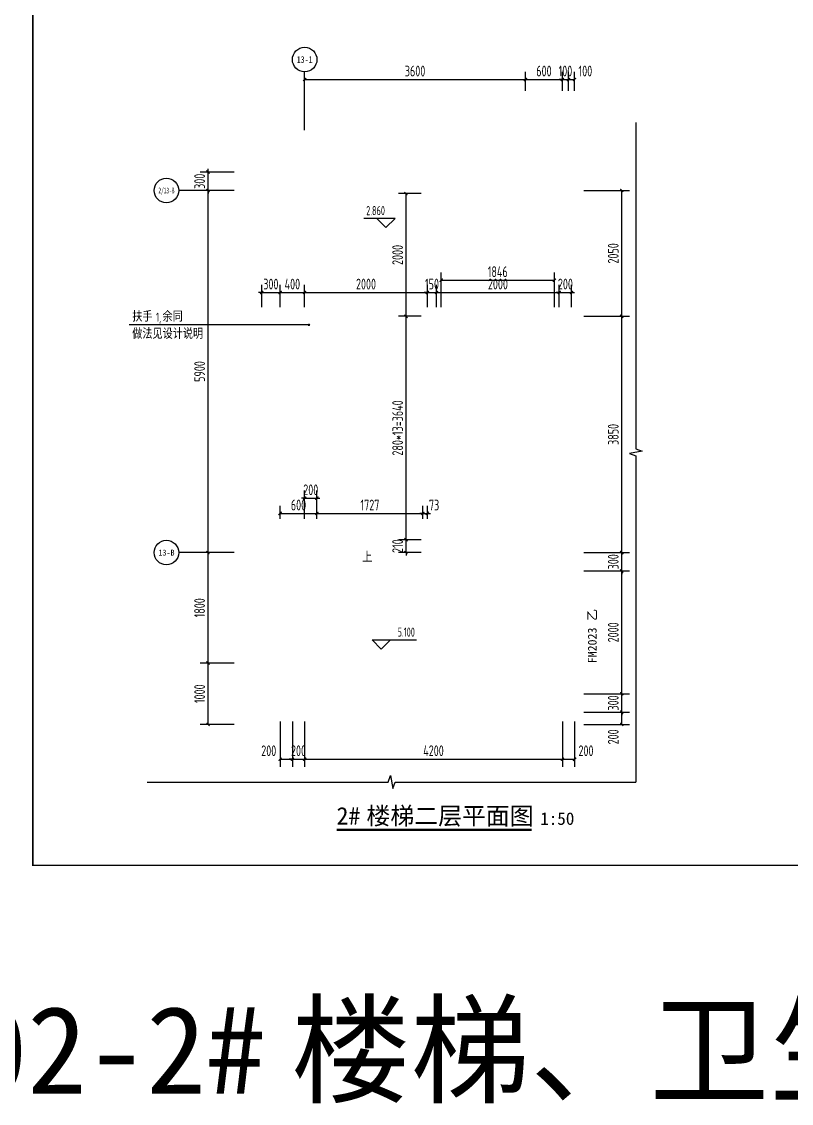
# Model space of a CAD drawing. Extents: x 116425 to 211028, y 11881 to 56060.
# Drawn here: x 170043 to 182588, y 11881 to 29506 of the extents above; entities that cross this region are included whole.
import ezdxf
from ezdxf.enums import TextEntityAlignment as Align
from ezdxf.xclip import XClip

# ---------------------------------------------------------------- set-up
doc = ezdxf.new("R2010")
doc.units = 0
doc.header["$LTSCALE"] = 1000
doc.header["$MEASUREMENT"] = 0
doc.header["$XCLIPFRAME"] = 0
for name, color, linetype in [('01-标注_尺寸', 124, 'Continuous'), ('01-标注_标高', 200, 'Continuous'), ('01-标注_符号', 200, 'Continuous'), ('01-标注_轴线坐标', 132, 'Continuous'), ('02-TEXT_标注', 130, 'Continuous'), ('02-TEXT_轴号', 7, 'Continuous'), ('13#楼幕墙$0$A-C_玻璃幕墙', 140, 'Continuous'), ('13#楼幕墙$0$A-TECH_结构', 21, 'Continuous'), ('DIM_SYMB', 3, 'Continuous'), ('DOOR_FIRE_TEXT', 7, 'Continuous'), ('X-104 13#平面$0$A-TECH_结构', 21, 'Continuous'), ('建-标注-文本', 254, 'Continuous')]:
    doc.layers.add(name, color=color, linetype=linetype)
doc.layers.add('104-13 B0核心筒$0$04-不打印_辅助线', color=165, linetype='Continuous', plot=False)
doc.layers.add('X-104 13#平面$0$000套内', color=226, linetype='Continuous', lineweight=30, plot=False)
doc.styles.add('_TCH_AXIS', font='STXIHEI_0.TTF', dxfattribs={"width": 0.75})
doc.styles.add('_TCH_DIM', font='ros1.shx', dxfattribs={"bigfont": 'jd.shx'})
doc.styles.add('_TCH_DIM_T3', font='ROS1', dxfattribs={"width": 0.8, "bigfont": 'JD'})
doc.styles.add('_TCH_WINDOW', font='STXIHEI_0.TTF')
doc.styles.get("Standard").update_dxf_attribs({"font": 'STXIHEI_0.TTF'})
doc.dimstyles.new('_TCH_ARCH&&50', dxfattribs={"dimtxt": 175, "dimasz": 50, "dimexe": 125, "dimexo": 150, "dimgap": 50, "dimtad": 1, "dimdec": 0, "dimzin": 0, "dimdsep": 46, "dimtxsty": '_TCH_DIM_T3', "dimblk": 'ARCHTICK', "dimcen": 0.09, "dimclrt": 7, "dimazin": 2, "dimtfac": 1, "dimtdec": 0, "dimtix": 1, "dimtmove": 2, "dimatfit": 3, "dimfxl": 0, "dimtolj": 1, "dimtzin": 0, "dimarcsym": 0})

# ---------------------------------------------------------------- blocks, each defined once
blk = doc.blocks.new('104 轴线')
at = {"layer": 'Defpoints'}
blk.add_lwpolyline([(13135, -2670), (19996, 9914), (18926, 200140), (-165691, 199501, 0.064843), (-234306, 190322, 0.064894), (-298282, 163874), (-300993, 152958), (-177498, -41043), (-162540, -55229), (-143745, -84755), (-123037, -89354), (13135, -2670)], format="xyb", close=True, dxfattribs=at)
blk = doc.blocks.new('104-13 B0核心筒')
at = {"layer": '104-13 B0核心筒$0$04-不打印_辅助线'}
ref = blk.add_blockref('104 轴线', (287656, 163437), dxfattribs=dict(at, rotation=57.54087654753761))
XClip(ref).set_block_clipping_path([(-308258.2439484803, 159880.9876684749), (-256882.7738956955, 79110.5487782021), (-223300.1845035219, 100471.3503204154), (-274675.6545563068, 181241.7892106881)])
blk = doc.blocks.new('13#楼幕墙')
at = {"layer": '13#楼幕墙$0$A-C_玻璃幕墙'}
blk.add_lwpolyline([(4493, 15500), (-900, 15500), (-900, -1700), (22100, -1700), (22100, -1100), (58400, -1100), (58400, 18960), (53293, 23245), (37800, 14300), (37800, 10200), (12500, 10200), (4493, 15500)], dxfattribs=at)
at = {"layer": '13#楼幕墙$0$A-TECH_结构'}
blk.add_lwpolyline([(4402, 77600), (-600, 77600), (-600, 60000), (21800, 60000), (21800, 61600), (58100, 61600), (58100, 81220), (53261, 85280), (38100, 76527), (38100, 72300), (12410, 72300), (4402, 77600)], dxfattribs=at)
blk = doc.blocks.new('X-104 13#平面$0$A$C0BB3323F')
at = {"layer": 'Defpoints'}
blk.add_lwpolyline([(59300, 600), (59300, 20660), (54205, 24935), (38700, 16000), (38700, 11900), (13400, 11900), (5393, 17200), (0, 17200), (0, 0), (23000, 0), (23000, 600)], close=True, dxfattribs=at)
blk = doc.blocks.new('X-104 13#平面')
at = {"layer": 'X-104 13#平面$0$000套内'}
blk.add_lwpolyline([(4100, 77750), (4100, 68700), (-750, 68700), (-750, 59850), (21950, 59850), (21950, 61450), (58250, 61450), (58250, 71300), (48400, 71300), (48400, 73450), (53400, 73450), (53400, 80500), (58250, 80500), (58250, 81290.1), (53289, 85452.6), (37950, 76613.3), (37950, 72450), (12454.9, 72450), (4447.4, 77750)], close=True, dxfattribs=at)
blk.add_lwpolyline([(7100, -1550), (21950, -1550), (21950, -950), (48400, -950), (48400, 11050), (53400, 11050), (53400, 18100), (58250, 18100), (58250, 18890), (53289.1, 23052.7), (37950, 14213.3), (37950, 10050), (12454.9, 10050), (4447.4, 15350), (4100, 15350), (4100, 6300), (7100, 6300), (7100, -1550)], dxfattribs=at)
blk.add_blockref('X-104 13#平面$0$A$C0BB3323F', (-900, -1700))
at = {"layer": 'X-104 13#平面$0$A-TECH_结构'}
blk.add_blockref('13#楼幕墙', (0, 0), dxfattribs=at)
blk = doc.blocks.new('图框-A1')
for points, const_width in [([(0, 0), (841, 0), (841, 594), (0, 594)], 0.05), ([(766, 584), (25, 584), (25, 10), (766, 10)], 0.5)]:
    blk.add_lwpolyline(points, close=True, dxfattribs=dict(const_width=const_width))
blk = doc.blocks.new('_ArchTick')
at = {"color": 0, "linetype": 'ByBlock', "const_width": 0.4}
blk.add_lwpolyline([(-0.5, -0.5), (0.5, 0.5)], dxfattribs=at)
blk = doc.blocks.new('*D637')
at = {"layer": '01-标注_尺寸', "color": 0, "lineweight": -2, "transparency": 16777216}
for p, q in [((179205, 18255), (179948, 18255)), ((179823, 18055), (179823, 18255)), ((179205, 18055), (179948, 18055))]:
    blk.add_line(p, q, dxfattribs=at)
at = {"layer": 'Defpoints', "color": 0, "transparency": 16777216}
for p in [(179055, 18255), (179823, 18255), (179055, 18055)]:
    blk.add_point(p, dxfattribs=at)
at = {"layer": '01-标注_尺寸', "color": 0, "lineweight": -2, "transparency": 16777216, "xscale": 50, "yscale": 50, "zscale": 50}
for p, rotation in [((179823, 18255), 90), ((179823, 18055), 270)]:
    blk.add_blockref('_ArchTick', p, dxfattribs=dict(at, rotation=rotation))
at = {"layer": '01-标注_尺寸', "color": 7, "transparency": 16777216, "insert": (179685, 17852), "char_height": 175, "attachment_point": 5, "rotation": 90, "style": '_TCH_DIM_T3'}
blk.add_mtext('\\A1;200', dxfattribs=at)
blk = doc.blocks.new('*D638')
at = {"layer": '01-标注_尺寸', "color": 0, "lineweight": -2, "transparency": 16777216}
for p, q in [((179205, 18555), (179948, 18555)), ((179823, 18555), (179823, 18605)), ((179823, 18255), (179823, 18555)), ((179205, 18255), (179948, 18255)), ((179823, 18255), (179823, 18205))]:
    blk.add_line(p, q, dxfattribs=at)
at = {"layer": 'Defpoints', "color": 0, "transparency": 16777216}
for p in [(179055, 18555), (179823, 18555), (179055, 18255)]:
    blk.add_point(p, dxfattribs=at)
at = {"layer": '01-标注_尺寸', "color": 0, "lineweight": -2, "transparency": 16777216, "xscale": 50, "yscale": 50, "zscale": 50}
for p, rotation in [((179823, 18555), 270), ((179823, 18255), 90)]:
    blk.add_blockref('_ArchTick', p, dxfattribs=dict(at, rotation=rotation))
at = {"layer": '01-标注_尺寸', "color": 7, "transparency": 16777216, "insert": (179685, 18405), "char_height": 175, "attachment_point": 5, "rotation": 90, "style": '_TCH_DIM_T3'}
blk.add_mtext('\\A1;300', dxfattribs=at)
blk = doc.blocks.new('*D639')
at = {"layer": '01-标注_尺寸', "color": 0, "lineweight": -2, "transparency": 16777216}
for p, q in [((179205, 20555), (179948, 20555)), ((179823, 18555), (179823, 20555)), ((179205, 18555), (179948, 18555))]:
    blk.add_line(p, q, dxfattribs=at)
at = {"layer": 'Defpoints', "color": 0, "transparency": 16777216}
for p in [(179055, 20555), (179823, 20555), (179055, 18555)]:
    blk.add_point(p, dxfattribs=at)
at = {"layer": '01-标注_尺寸', "color": 0, "lineweight": -2, "transparency": 16777216, "xscale": 50, "yscale": 50, "zscale": 50}
for p, rotation in [((179823, 20555), 90), ((179823, 18555), 270)]:
    blk.add_blockref('_ArchTick', p, dxfattribs=dict(at, rotation=rotation))
at = {"layer": '01-标注_尺寸', "color": 7, "transparency": 16777216, "insert": (179685, 19555), "char_height": 175, "attachment_point": 5, "rotation": 90, "style": '_TCH_DIM_T3'}
blk.add_mtext('\\A1;2000', dxfattribs=at)
blk = doc.blocks.new('*D640')
at = {"layer": '01-标注_尺寸', "color": 0, "lineweight": -2, "transparency": 16777216}
for p, q in [((179205, 20855), (179948, 20855)), ((179823, 20855), (179823, 20905)), ((179823, 20555), (179823, 20855)), ((179205, 20555), (179948, 20555)), ((179823, 20555), (179823, 20505))]:
    blk.add_line(p, q, dxfattribs=at)
at = {"layer": 'Defpoints', "color": 0, "transparency": 16777216}
for p in [(179055, 20855), (179823, 20855), (179055, 20555)]:
    blk.add_point(p, dxfattribs=at)
at = {"layer": '01-标注_尺寸', "color": 0, "lineweight": -2, "transparency": 16777216, "xscale": 50, "yscale": 50, "zscale": 50}
for p, rotation in [((179823, 20855), 270), ((179823, 20555), 90)]:
    blk.add_blockref('_ArchTick', p, dxfattribs=dict(at, rotation=rotation))
at = {"layer": '01-标注_尺寸', "color": 7, "transparency": 16777216, "insert": (179685, 20705), "char_height": 175, "attachment_point": 5, "rotation": 90, "style": '_TCH_DIM_T3'}
blk.add_mtext('\\A1;300', dxfattribs=at)
blk = doc.blocks.new('*D641')
at = {"layer": '01-标注_尺寸', "color": 0, "lineweight": -2, "transparency": 16777216}
for p, q in [((179205, 24705), (179948, 24705)), ((179823, 20855), (179823, 24705)), ((179205, 20855), (179948, 20855))]:
    blk.add_line(p, q, dxfattribs=at)
at = {"layer": 'Defpoints', "color": 0, "transparency": 16777216}
for p in [(179055, 24705), (179823, 24705), (179055, 20855)]:
    blk.add_point(p, dxfattribs=at)
at = {"layer": '01-标注_尺寸', "color": 0, "lineweight": -2, "transparency": 16777216, "xscale": 50, "yscale": 50, "zscale": 50}
for p, rotation in [((179823, 24705), 90), ((179823, 20855), 270)]:
    blk.add_blockref('_ArchTick', p, dxfattribs=dict(at, rotation=rotation))
at = {"layer": '01-标注_尺寸', "color": 7, "transparency": 16777216, "insert": (179685, 22780), "char_height": 175, "attachment_point": 5, "rotation": 90, "style": '_TCH_DIM_T3'}
blk.add_mtext('\\A1;3850', dxfattribs=at)
blk = doc.blocks.new('*D642')
at = {"layer": '01-标注_尺寸', "color": 0, "lineweight": -2, "transparency": 16777216}
for p, q in [((179205, 26755), (179948, 26755)), ((179823, 24705), (179823, 26755)), ((179205, 24705), (179948, 24705))]:
    blk.add_line(p, q, dxfattribs=at)
at = {"layer": 'Defpoints', "color": 0, "transparency": 16777216}
for p in [(179055, 26755), (179823, 26755), (179055, 24705)]:
    blk.add_point(p, dxfattribs=at)
at = {"layer": '01-标注_尺寸', "color": 0, "lineweight": -2, "transparency": 16777216, "xscale": 50, "yscale": 50, "zscale": 50}
for p, rotation in [((179823, 26755), 90), ((179823, 24705), 270)]:
    blk.add_blockref('_ArchTick', p, dxfattribs=dict(at, rotation=rotation))
at = {"layer": '01-标注_尺寸', "color": 7, "transparency": 16777216, "insert": (179685, 25730), "char_height": 175, "attachment_point": 5, "rotation": 90, "style": '_TCH_DIM_T3'}
blk.add_mtext('\\A1;2050', dxfattribs=at)
blk = doc.blocks.new('*D643')
at = {"layer": '01-标注_尺寸', "color": 0, "lineweight": -2, "transparency": 16777216}
for p, q in [((174255, 18105), (174255, 17363)), ((174455, 18105), (174455, 17363)), ((174255, 17488), (174455, 17488))]:
    blk.add_line(p, q, dxfattribs=at)
at = {"layer": 'Defpoints', "color": 0, "transparency": 16777216}
for p in [(174255, 18255), (174455, 18255), (174455, 17488)]:
    blk.add_point(p, dxfattribs=at)
at = {"layer": '01-标注_尺寸', "color": 0, "lineweight": -2, "transparency": 16777216, "xscale": 50, "yscale": 50, "zscale": 50, "rotation": 180}
blk.add_blockref('_ArchTick', (174255, 17488), dxfattribs=at)
at = {"layer": '01-标注_尺寸', "color": 0, "lineweight": -2, "transparency": 16777216, "xscale": 50, "yscale": 50, "zscale": 50}
blk.add_blockref('_ArchTick', (174455, 17488), dxfattribs=at)
at = {"layer": '01-标注_尺寸', "color": 7, "transparency": 16777216, "insert": (174070, 17626), "char_height": 175, "attachment_point": 5, "style": '_TCH_DIM_T3'}
blk.add_mtext('\\A1;200', dxfattribs=at)
blk = doc.blocks.new('*D644')
at = {"layer": '01-标注_尺寸', "color": 0, "lineweight": -2, "transparency": 16777216}
for p, q in [((174455, 18105), (174455, 17363)), ((174655, 18105), (174655, 17363)), ((174455, 17488), (174405, 17488)), ((174455, 17488), (174655, 17488)), ((174655, 17488), (174705, 17488))]:
    blk.add_line(p, q, dxfattribs=at)
at = {"layer": 'Defpoints', "color": 0, "transparency": 16777216}
for p in [(174455, 18255), (174655, 18255), (174655, 17488)]:
    blk.add_point(p, dxfattribs=at)
at = {"layer": '01-标注_尺寸', "color": 0, "lineweight": -2, "transparency": 16777216, "xscale": 50, "yscale": 50, "zscale": 50}
blk.add_blockref('_ArchTick', (174455, 17488), dxfattribs=at)
at = {"layer": '01-标注_尺寸', "color": 0, "lineweight": -2, "transparency": 16777216, "xscale": 50, "yscale": 50, "zscale": 50, "rotation": 180}
blk.add_blockref('_ArchTick', (174655, 17488), dxfattribs=at)
at = {"layer": '01-标注_尺寸', "color": 7, "transparency": 16777216, "insert": (174555, 17626), "char_height": 175, "attachment_point": 5, "style": '_TCH_DIM_T3'}
blk.add_mtext('\\A1;200', dxfattribs=at)
blk = doc.blocks.new('*D645')
at = {"layer": '01-标注_尺寸', "color": 0, "lineweight": -2, "transparency": 16777216}
for p, q in [((174655, 18105), (174655, 17363)), ((178855, 18105), (178855, 17363)), ((174655, 17488), (178855, 17488))]:
    blk.add_line(p, q, dxfattribs=at)
at = {"layer": 'Defpoints', "color": 0, "transparency": 16777216}
for p in [(174655, 18255), (178855, 18255), (178855, 17488)]:
    blk.add_point(p, dxfattribs=at)
at = {"layer": '01-标注_尺寸', "color": 0, "lineweight": -2, "transparency": 16777216, "xscale": 50, "yscale": 50, "zscale": 50, "rotation": 180}
blk.add_blockref('_ArchTick', (174655, 17488), dxfattribs=at)
at = {"layer": '01-标注_尺寸', "color": 0, "lineweight": -2, "transparency": 16777216, "xscale": 50, "yscale": 50, "zscale": 50}
blk.add_blockref('_ArchTick', (178855, 17488), dxfattribs=at)
at = {"layer": '01-标注_尺寸', "color": 7, "transparency": 16777216, "insert": (176755, 17626), "char_height": 175, "attachment_point": 5, "style": '_TCH_DIM_T3'}
blk.add_mtext('\\A1;4200', dxfattribs=at)
blk = doc.blocks.new('*D646')
at = {"layer": '01-标注_尺寸', "color": 0, "lineweight": -2, "transparency": 16777216}
for p, q in [((178855, 18105), (178855, 17363)), ((179055, 18105), (179055, 17363)), ((178855, 17488), (179055, 17488))]:
    blk.add_line(p, q, dxfattribs=at)
at = {"layer": 'Defpoints', "color": 0, "transparency": 16777216}
for p in [(178855, 18255), (179055, 18255), (179055, 17488)]:
    blk.add_point(p, dxfattribs=at)
at = {"layer": '01-标注_尺寸', "color": 0, "lineweight": -2, "transparency": 16777216, "xscale": 50, "yscale": 50, "zscale": 50, "rotation": 180}
blk.add_blockref('_ArchTick', (178855, 17488), dxfattribs=at)
at = {"layer": '01-标注_尺寸', "color": 0, "lineweight": -2, "transparency": 16777216, "xscale": 50, "yscale": 50, "zscale": 50}
blk.add_blockref('_ArchTick', (179055, 17488), dxfattribs=at)
at = {"layer": '01-标注_尺寸', "color": 7, "transparency": 16777216, "insert": (179240, 17626), "char_height": 175, "attachment_point": 5, "style": '_TCH_DIM_T3'}
blk.add_mtext('\\A1;200', dxfattribs=at)
blk = doc.blocks.new('*D647')
at = {"layer": '01-标注_尺寸', "color": 0, "lineweight": -2, "transparency": 16777216}
for p, q in [((173505, 19055), (172955, 19055)), ((173080, 18055), (173080, 19055)), ((173505, 18055), (172955, 18055))]:
    blk.add_line(p, q, dxfattribs=at)
at = {"layer": 'Defpoints', "color": 0, "transparency": 16777216}
for p in [(173080, 19055), (173655, 19055), (173655, 18055)]:
    blk.add_point(p, dxfattribs=at)
at = {"layer": '01-标注_尺寸', "color": 0, "lineweight": -2, "transparency": 16777216, "xscale": 50, "yscale": 50, "zscale": 50}
for p, rotation in [((173080, 19055), 90), ((173080, 18055), 270)]:
    blk.add_blockref('_ArchTick', p, dxfattribs=dict(at, rotation=rotation))
at = {"layer": '01-标注_尺寸', "color": 7, "transparency": 16777216, "insert": (172943, 18555), "char_height": 175, "attachment_point": 5, "rotation": 90, "style": '_TCH_DIM_T3'}
blk.add_mtext('\\A1;1000', dxfattribs=at)
blk = doc.blocks.new('*D648')
at = {"layer": '01-标注_尺寸', "color": 0, "lineweight": -2, "transparency": 16777216}
for p, q in [((173505, 20855), (172955, 20855)), ((173080, 19055), (173080, 20855)), ((173505, 19055), (172955, 19055))]:
    blk.add_line(p, q, dxfattribs=at)
at = {"layer": 'Defpoints', "color": 0, "transparency": 16777216}
for p in [(173080, 20855), (173655, 20855), (173655, 19055)]:
    blk.add_point(p, dxfattribs=at)
at = {"layer": '01-标注_尺寸', "color": 0, "lineweight": -2, "transparency": 16777216, "xscale": 50, "yscale": 50, "zscale": 50}
for p, rotation in [((173080, 20855), 90), ((173080, 19055), 270)]:
    blk.add_blockref('_ArchTick', p, dxfattribs=dict(at, rotation=rotation))
at = {"layer": '01-标注_尺寸', "color": 7, "transparency": 16777216, "insert": (172943, 19955), "char_height": 175, "attachment_point": 5, "rotation": 90, "style": '_TCH_DIM_T3'}
blk.add_mtext('\\A1;1800', dxfattribs=at)
blk = doc.blocks.new('*D649')
at = {"layer": '01-标注_尺寸', "color": 0, "lineweight": -2, "transparency": 16777216}
for p, q in [((173505, 26755), (172955, 26755)), ((173080, 20855), (173080, 26755)), ((173505, 20855), (172955, 20855))]:
    blk.add_line(p, q, dxfattribs=at)
at = {"layer": 'Defpoints', "color": 0, "transparency": 16777216}
for p in [(173080, 26755), (173655, 26755), (173655, 20855)]:
    blk.add_point(p, dxfattribs=at)
at = {"layer": '01-标注_尺寸', "color": 0, "lineweight": -2, "transparency": 16777216, "xscale": 50, "yscale": 50, "zscale": 50}
for p, rotation in [((173080, 26755), 90), ((173080, 20855), 270)]:
    blk.add_blockref('_ArchTick', p, dxfattribs=dict(at, rotation=rotation))
at = {"layer": '01-标注_尺寸', "color": 7, "transparency": 16777216, "insert": (172943, 23805), "char_height": 175, "attachment_point": 5, "rotation": 90, "style": '_TCH_DIM_T3'}
blk.add_mtext('\\A1;5900', dxfattribs=at)
blk = doc.blocks.new('*D650')
at = {"layer": '01-标注_尺寸', "color": 0, "lineweight": -2, "transparency": 16777216}
for p, q in [((173505, 27055), (172955, 27055)), ((173080, 27055), (173080, 27105)), ((173080, 26755), (173080, 27055)), ((173505, 26755), (172955, 26755)), ((173080, 26755), (173080, 26705))]:
    blk.add_line(p, q, dxfattribs=at)
at = {"layer": 'Defpoints', "color": 0, "transparency": 16777216}
for p in [(173080, 27055), (173655, 27055), (173655, 26755)]:
    blk.add_point(p, dxfattribs=at)
at = {"layer": '01-标注_尺寸', "color": 0, "lineweight": -2, "transparency": 16777216, "xscale": 50, "yscale": 50, "zscale": 50}
for p, rotation in [((173080, 27055), 270), ((173080, 26755), 90)]:
    blk.add_blockref('_ArchTick', p, dxfattribs=dict(at, rotation=rotation))
at = {"layer": '01-标注_尺寸', "color": 7, "transparency": 16777216, "insert": (172943, 26905), "char_height": 175, "attachment_point": 5, "rotation": 90, "style": '_TCH_DIM_T3'}
blk.add_mtext('\\A1;300', dxfattribs=at)
blk = doc.blocks.new('*D651')
at = {"layer": '01-标注_尺寸', "color": 0, "lineweight": -2, "transparency": 16777216}
for p, q in [((174655, 28377), (174655, 28688)), ((174655, 28563), (178255, 28563)), ((178255, 28377), (178255, 28688))]:
    blk.add_line(p, q, dxfattribs=at)
at = {"layer": 'Defpoints', "color": 0, "transparency": 16777216}
for p in [(178255, 28563), (174655, 28227), (178255, 28227)]:
    blk.add_point(p, dxfattribs=at)
at = {"layer": '01-标注_尺寸', "color": 0, "lineweight": -2, "transparency": 16777216, "xscale": 50, "yscale": 50, "zscale": 50, "rotation": 180}
blk.add_blockref('_ArchTick', (174655, 28563), dxfattribs=at)
at = {"layer": '01-标注_尺寸', "color": 0, "lineweight": -2, "transparency": 16777216, "xscale": 50, "yscale": 50, "zscale": 50}
blk.add_blockref('_ArchTick', (178255, 28563), dxfattribs=at)
at = {"layer": '01-标注_尺寸', "color": 7, "transparency": 16777216, "insert": (176455, 28701), "char_height": 175, "attachment_point": 5, "style": '_TCH_DIM_T3'}
blk.add_mtext('\\A1;3600', dxfattribs=at)
blk = doc.blocks.new('*D652')
at = {"layer": '01-标注_尺寸', "color": 0, "lineweight": -2, "transparency": 16777216}
for p, q in [((178255, 28377), (178255, 28688)), ((178255, 28563), (178855, 28563)), ((178855, 28377), (178855, 28688))]:
    blk.add_line(p, q, dxfattribs=at)
at = {"layer": 'Defpoints', "color": 0, "transparency": 16777216}
for p in [(178855, 28563), (178255, 28227), (178855, 28227)]:
    blk.add_point(p, dxfattribs=at)
at = {"layer": '01-标注_尺寸', "color": 0, "lineweight": -2, "transparency": 16777216, "xscale": 50, "yscale": 50, "zscale": 50, "rotation": 180}
blk.add_blockref('_ArchTick', (178255, 28563), dxfattribs=at)
at = {"layer": '01-标注_尺寸', "color": 0, "lineweight": -2, "transparency": 16777216, "xscale": 50, "yscale": 50, "zscale": 50}
blk.add_blockref('_ArchTick', (178855, 28563), dxfattribs=at)
at = {"layer": '01-标注_尺寸', "color": 7, "transparency": 16777216, "insert": (178555, 28701), "char_height": 175, "attachment_point": 5, "style": '_TCH_DIM_T3'}
blk.add_mtext('\\A1;600', dxfattribs=at)
blk = doc.blocks.new('*D653')
at = {"layer": '01-标注_尺寸', "color": 0, "lineweight": -2, "transparency": 16777216}
for p, q in [((178855, 28563), (178805, 28563)), ((178855, 28377), (178855, 28688)), ((178855, 28563), (178955, 28563)), ((178955, 28377), (178955, 28688)), ((178955, 28563), (179005, 28563))]:
    blk.add_line(p, q, dxfattribs=at)
at = {"layer": 'Defpoints', "color": 0, "transparency": 16777216}
for p in [(178955, 28563), (178855, 28227), (178955, 28227)]:
    blk.add_point(p, dxfattribs=at)
at = {"layer": '01-标注_尺寸', "color": 0, "lineweight": -2, "transparency": 16777216, "xscale": 50, "yscale": 50, "zscale": 50}
blk.add_blockref('_ArchTick', (178855, 28563), dxfattribs=at)
at = {"layer": '01-标注_尺寸', "color": 0, "lineweight": -2, "transparency": 16777216, "xscale": 50, "yscale": 50, "zscale": 50, "rotation": 180}
blk.add_blockref('_ArchTick', (178955, 28563), dxfattribs=at)
at = {"layer": '01-标注_尺寸', "color": 7, "transparency": 16777216, "insert": (178905, 28701), "char_height": 175, "attachment_point": 5, "style": '_TCH_DIM_T3'}
blk.add_mtext('\\A1;100', dxfattribs=at)
blk = doc.blocks.new('*D654')
at = {"layer": '01-标注_尺寸', "color": 0, "lineweight": -2, "transparency": 16777216}
for p, q in [((178955, 28377), (178955, 28688)), ((178955, 28563), (179055, 28563)), ((179055, 28377), (179055, 28688))]:
    blk.add_line(p, q, dxfattribs=at)
at = {"layer": 'Defpoints', "color": 0, "transparency": 16777216}
for p in [(179055, 28563), (178955, 28227), (179055, 28227)]:
    blk.add_point(p, dxfattribs=at)
at = {"layer": '01-标注_尺寸', "color": 0, "lineweight": -2, "transparency": 16777216, "xscale": 50, "yscale": 50, "zscale": 50, "rotation": 180}
blk.add_blockref('_ArchTick', (178955, 28563), dxfattribs=at)
at = {"layer": '01-标注_尺寸', "color": 0, "lineweight": -2, "transparency": 16777216, "xscale": 50, "yscale": 50, "zscale": 50}
blk.add_blockref('_ArchTick', (179055, 28563), dxfattribs=at)
at = {"layer": '01-标注_尺寸', "color": 7, "transparency": 16777216, "insert": (179230, 28701), "char_height": 175, "attachment_point": 5, "style": '_TCH_DIM_T3'}
blk.add_mtext('\\A1;100', dxfattribs=at)
blk = doc.blocks.new('*D655')
at = {"layer": '01-标注_尺寸', "color": 0, "lineweight": -2, "transparency": 16777216}
for p, q in [((176555, 21065), (176182, 21065)), ((176307, 21065), (176307, 21115)), ((176307, 20855), (176307, 21065)), ((176555, 20855), (176182, 20855)), ((176307, 20855), (176307, 20805))]:
    blk.add_line(p, q, dxfattribs=at)
at = {"layer": 'Defpoints', "color": 0, "transparency": 16777216}
for p in [(176307, 21065), (176705, 21065), (176705, 20855)]:
    blk.add_point(p, dxfattribs=at)
at = {"layer": '01-标注_尺寸', "color": 0, "lineweight": -2, "transparency": 16777216, "xscale": 50, "yscale": 50, "zscale": 50}
for p, rotation in [((176307, 21065), 270), ((176307, 20855), 90)]:
    blk.add_blockref('_ArchTick', p, dxfattribs=dict(at, rotation=rotation))
at = {"layer": '01-标注_尺寸', "color": 7, "transparency": 16777216, "insert": (176170, 20960), "char_height": 175, "attachment_point": 5, "rotation": 90, "style": '_TCH_DIM_T3'}
blk.add_mtext('\\A1;210', dxfattribs=at)
blk = doc.blocks.new('*D656')
at = {"layer": '01-标注_尺寸', "color": 0, "lineweight": -2, "transparency": 16777216}
for p, q in [((176555, 24705), (176182, 24705)), ((176307, 21065), (176307, 24705)), ((176555, 21065), (176182, 21065))]:
    blk.add_line(p, q, dxfattribs=at)
at = {"layer": 'Defpoints', "color": 0, "transparency": 16777216}
for p in [(176307, 24705), (176705, 24705), (176705, 21065)]:
    blk.add_point(p, dxfattribs=at)
at = {"layer": '01-标注_尺寸', "color": 0, "lineweight": -2, "transparency": 16777216, "xscale": 50, "yscale": 50, "zscale": 50}
for p, rotation in [((176307, 24705), 90), ((176307, 21065), 270)]:
    blk.add_blockref('_ArchTick', p, dxfattribs=dict(at, rotation=rotation))
at = {"layer": '01-标注_尺寸', "color": 7, "transparency": 16777216, "insert": (176170, 22885), "char_height": 175, "attachment_point": 5, "rotation": 90, "style": '_TCH_DIM_T3'}
blk.add_mtext('\\A1;280*13=3640', dxfattribs=at)
blk = doc.blocks.new('*D657')
at = {"layer": '01-标注_尺寸', "color": 0, "lineweight": -2, "transparency": 16777216}
for p, q in [((176555, 26705), (176182, 26705)), ((176307, 24705), (176307, 26705)), ((176555, 24705), (176182, 24705))]:
    blk.add_line(p, q, dxfattribs=at)
at = {"layer": 'Defpoints', "color": 0, "transparency": 16777216}
for p in [(176307, 26705), (176705, 26705), (176705, 24705)]:
    blk.add_point(p, dxfattribs=at)
at = {"layer": '01-标注_尺寸', "color": 0, "lineweight": -2, "transparency": 16777216, "xscale": 50, "yscale": 50, "zscale": 50}
for p, rotation in [((176307, 26705), 90), ((176307, 24705), 270)]:
    blk.add_blockref('_ArchTick', p, dxfattribs=dict(at, rotation=rotation))
at = {"layer": '01-标注_尺寸', "color": 7, "transparency": 16777216, "insert": (176170, 25705), "char_height": 175, "attachment_point": 5, "rotation": 90, "style": '_TCH_DIM_T3'}
blk.add_mtext('\\A1;2000', dxfattribs=at)
blk = doc.blocks.new('*D658')
at = {"layer": '01-标注_尺寸', "color": 0, "lineweight": -2, "transparency": 16777216}
for p, q in [((174255, 21405), (174255, 21618)), ((174855, 21405), (174855, 21618)), ((174255, 21493), (174855, 21493))]:
    blk.add_line(p, q, dxfattribs=at)
at = {"layer": 'Defpoints', "color": 0, "transparency": 16777216}
for p in [(174855, 21493), (174255, 21255), (174855, 21255)]:
    blk.add_point(p, dxfattribs=at)
at = {"layer": '01-标注_尺寸', "color": 0, "lineweight": -2, "transparency": 16777216, "xscale": 50, "yscale": 50, "zscale": 50, "rotation": 180}
blk.add_blockref('_ArchTick', (174255, 21493), dxfattribs=at)
at = {"layer": '01-标注_尺寸', "color": 0, "lineweight": -2, "transparency": 16777216, "xscale": 50, "yscale": 50, "zscale": 50}
blk.add_blockref('_ArchTick', (174855, 21493), dxfattribs=at)
at = {"layer": '01-标注_尺寸', "color": 7, "transparency": 16777216, "insert": (174555, 21630), "char_height": 175, "attachment_point": 5, "style": '_TCH_DIM_T3'}
blk.add_mtext('\\A1;600', dxfattribs=at)
blk = doc.blocks.new('*D659')
at = {"layer": '01-标注_尺寸', "color": 0, "lineweight": -2, "transparency": 16777216}
for p, q in [((174855, 21405), (174855, 21618)), ((176582, 21405), (176582, 21618)), ((174855, 21493), (176582, 21493))]:
    blk.add_line(p, q, dxfattribs=at)
at = {"layer": 'Defpoints', "color": 0, "transparency": 16777216}
for p in [(176582, 21493), (174855, 21255), (176582, 21255)]:
    blk.add_point(p, dxfattribs=at)
at = {"layer": '01-标注_尺寸', "color": 0, "lineweight": -2, "transparency": 16777216, "xscale": 50, "yscale": 50, "zscale": 50, "rotation": 180}
blk.add_blockref('_ArchTick', (174855, 21493), dxfattribs=at)
at = {"layer": '01-标注_尺寸', "color": 0, "lineweight": -2, "transparency": 16777216, "xscale": 50, "yscale": 50, "zscale": 50}
blk.add_blockref('_ArchTick', (176582, 21493), dxfattribs=at)
at = {"layer": '01-标注_尺寸', "color": 7, "transparency": 16777216, "insert": (175719, 21630), "char_height": 175, "attachment_point": 5, "style": '_TCH_DIM_T3'}
blk.add_mtext('\\A1;1727', dxfattribs=at)
blk = doc.blocks.new('*D660')
at = {"layer": '01-标注_尺寸', "color": 0, "lineweight": -2, "transparency": 16777216}
for p, q in [((176582, 21405), (176582, 21618)), ((176655, 21405), (176655, 21618)), ((176582, 21493), (176532, 21493)), ((176582, 21493), (176655, 21493)), ((176655, 21493), (176705, 21493))]:
    blk.add_line(p, q, dxfattribs=at)
at = {"layer": 'Defpoints', "color": 0, "transparency": 16777216}
for p in [(176655, 21493), (176582, 21255), (176655, 21255)]:
    blk.add_point(p, dxfattribs=at)
at = {"layer": '01-标注_尺寸', "color": 0, "lineweight": -2, "transparency": 16777216, "xscale": 50, "yscale": 50, "zscale": 50}
blk.add_blockref('_ArchTick', (176582, 21493), dxfattribs=at)
at = {"layer": '01-标注_尺寸', "color": 0, "lineweight": -2, "transparency": 16777216, "xscale": 50, "yscale": 50, "zscale": 50, "rotation": 180}
blk.add_blockref('_ArchTick', (176655, 21493), dxfattribs=at)
at = {"layer": '01-标注_尺寸', "color": 7, "transparency": 16777216, "insert": (176765, 21630), "char_height": 175, "attachment_point": 5, "style": '_TCH_DIM_T3'}
blk.add_mtext('\\A1;73', dxfattribs=at)
blk = doc.blocks.new('*D661')
at = {"layer": '01-标注_尺寸', "color": 0, "lineweight": -2, "transparency": 16777216}
for p, q in [((178805, 24855), (178805, 25218)), ((179005, 24855), (179005, 25218)), ((178805, 25093), (178755, 25093)), ((178805, 25093), (179005, 25093)), ((179005, 25093), (179055, 25093))]:
    blk.add_line(p, q, dxfattribs=at)
at = {"layer": 'Defpoints', "color": 0, "transparency": 16777216}
for p in [(179005, 25093), (178805, 24705), (179005, 24705)]:
    blk.add_point(p, dxfattribs=at)
at = {"layer": '01-标注_尺寸', "color": 0, "lineweight": -2, "transparency": 16777216, "xscale": 50, "yscale": 50, "zscale": 50}
blk.add_blockref('_ArchTick', (178805, 25093), dxfattribs=at)
at = {"layer": '01-标注_尺寸', "color": 0, "lineweight": -2, "transparency": 16777216, "xscale": 50, "yscale": 50, "zscale": 50, "rotation": 180}
blk.add_blockref('_ArchTick', (179005, 25093), dxfattribs=at)
at = {"layer": '01-标注_尺寸', "color": 7, "transparency": 16777216, "insert": (178905, 25230), "char_height": 175, "attachment_point": 5, "style": '_TCH_DIM_T3'}
blk.add_mtext('\\A1;200', dxfattribs=at)
blk = doc.blocks.new('*D662')
at = {"layer": '01-标注_尺寸', "color": 0, "lineweight": -2, "transparency": 16777216}
for p, q in [((176805, 24855), (176805, 25218)), ((178805, 24855), (178805, 25218)), ((176805, 25093), (178805, 25093))]:
    blk.add_line(p, q, dxfattribs=at)
at = {"layer": 'Defpoints', "color": 0, "transparency": 16777216}
for p in [(178805, 25093), (176805, 24705), (178805, 24705)]:
    blk.add_point(p, dxfattribs=at)
at = {"layer": '01-标注_尺寸', "color": 0, "lineweight": -2, "transparency": 16777216, "xscale": 50, "yscale": 50, "zscale": 50, "rotation": 180}
blk.add_blockref('_ArchTick', (176805, 25093), dxfattribs=at)
at = {"layer": '01-标注_尺寸', "color": 0, "lineweight": -2, "transparency": 16777216, "xscale": 50, "yscale": 50, "zscale": 50}
blk.add_blockref('_ArchTick', (178805, 25093), dxfattribs=at)
at = {"layer": '01-标注_尺寸', "color": 7, "transparency": 16777216, "insert": (177805, 25230), "char_height": 175, "attachment_point": 5, "style": '_TCH_DIM_T3'}
blk.add_mtext('\\A1;2000', dxfattribs=at)
blk = doc.blocks.new('*D663')
at = {"layer": '01-标注_尺寸', "color": 0, "lineweight": -2, "transparency": 16777216}
for p, q in [((176655, 24855), (176655, 25218)), ((176805, 24855), (176805, 25218)), ((176655, 25093), (176605, 25093)), ((176655, 25093), (176805, 25093)), ((176805, 25093), (176855, 25093))]:
    blk.add_line(p, q, dxfattribs=at)
at = {"layer": 'Defpoints', "color": 0, "transparency": 16777216}
for p in [(176805, 25093), (176655, 24705), (176805, 24705)]:
    blk.add_point(p, dxfattribs=at)
at = {"layer": '01-标注_尺寸', "color": 0, "lineweight": -2, "transparency": 16777216, "xscale": 50, "yscale": 50, "zscale": 50}
blk.add_blockref('_ArchTick', (176655, 25093), dxfattribs=at)
at = {"layer": '01-标注_尺寸', "color": 0, "lineweight": -2, "transparency": 16777216, "xscale": 50, "yscale": 50, "zscale": 50, "rotation": 180}
blk.add_blockref('_ArchTick', (176805, 25093), dxfattribs=at)
at = {"layer": '01-标注_尺寸', "color": 7, "transparency": 16777216, "insert": (176730, 25230), "char_height": 175, "attachment_point": 5, "style": '_TCH_DIM_T3'}
blk.add_mtext('\\A1;150', dxfattribs=at)
blk = doc.blocks.new('*D664')
at = {"layer": '01-标注_尺寸', "color": 0, "lineweight": -2, "transparency": 16777216}
for p, q in [((174655, 24855), (174655, 25218)), ((176655, 24855), (176655, 25218)), ((174655, 25093), (176655, 25093))]:
    blk.add_line(p, q, dxfattribs=at)
at = {"layer": 'Defpoints', "color": 0, "transparency": 16777216}
for p in [(176655, 25093), (174655, 24705), (176655, 24705)]:
    blk.add_point(p, dxfattribs=at)
at = {"layer": '01-标注_尺寸', "color": 0, "lineweight": -2, "transparency": 16777216, "xscale": 50, "yscale": 50, "zscale": 50, "rotation": 180}
blk.add_blockref('_ArchTick', (174655, 25093), dxfattribs=at)
at = {"layer": '01-标注_尺寸', "color": 0, "lineweight": -2, "transparency": 16777216, "xscale": 50, "yscale": 50, "zscale": 50}
blk.add_blockref('_ArchTick', (176655, 25093), dxfattribs=at)
at = {"layer": '01-标注_尺寸', "color": 7, "transparency": 16777216, "insert": (175655, 25230), "char_height": 175, "attachment_point": 5, "style": '_TCH_DIM_T3'}
blk.add_mtext('\\A1;2000', dxfattribs=at)
blk = doc.blocks.new('*D665')
at = {"layer": '01-标注_尺寸', "color": 0, "lineweight": -2, "transparency": 16777216}
for p, q in [((174255, 24855), (174255, 25218)), ((174655, 24855), (174655, 25218)), ((174255, 25093), (174655, 25093))]:
    blk.add_line(p, q, dxfattribs=at)
at = {"layer": 'Defpoints', "color": 0, "transparency": 16777216}
for p in [(174655, 25093), (174255, 24705), (174655, 24705)]:
    blk.add_point(p, dxfattribs=at)
at = {"layer": '01-标注_尺寸', "color": 0, "lineweight": -2, "transparency": 16777216, "xscale": 50, "yscale": 50, "zscale": 50, "rotation": 180}
blk.add_blockref('_ArchTick', (174255, 25093), dxfattribs=at)
at = {"layer": '01-标注_尺寸', "color": 0, "lineweight": -2, "transparency": 16777216, "xscale": 50, "yscale": 50, "zscale": 50}
blk.add_blockref('_ArchTick', (174655, 25093), dxfattribs=at)
at = {"layer": '01-标注_尺寸', "color": 7, "transparency": 16777216, "insert": (174455, 25230), "char_height": 175, "attachment_point": 5, "style": '_TCH_DIM_T3'}
blk.add_mtext('\\A1;400', dxfattribs=at)
blk = doc.blocks.new('*D666')
at = {"layer": '01-标注_尺寸', "color": 0, "lineweight": -2, "transparency": 16777216}
for p, q in [((173955, 24855), (173955, 25218)), ((174255, 24855), (174255, 25218)), ((173955, 25093), (173905, 25093)), ((173955, 25093), (174255, 25093)), ((174255, 25093), (174305, 25093))]:
    blk.add_line(p, q, dxfattribs=at)
at = {"layer": 'Defpoints', "color": 0, "transparency": 16777216}
for p in [(174255, 25093), (173955, 24705), (174255, 24705)]:
    blk.add_point(p, dxfattribs=at)
at = {"layer": '01-标注_尺寸', "color": 0, "lineweight": -2, "transparency": 16777216, "xscale": 50, "yscale": 50, "zscale": 50}
blk.add_blockref('_ArchTick', (173955, 25093), dxfattribs=at)
at = {"layer": '01-标注_尺寸', "color": 0, "lineweight": -2, "transparency": 16777216, "xscale": 50, "yscale": 50, "zscale": 50, "rotation": 180}
blk.add_blockref('_ArchTick', (174255, 25093), dxfattribs=at)
at = {"layer": '01-标注_尺寸', "color": 7, "transparency": 16777216, "insert": (174105, 25230), "char_height": 175, "attachment_point": 5, "style": '_TCH_DIM_T3'}
blk.add_mtext('\\A1;300', dxfattribs=at)
blk = doc.blocks.new('*D891')
at = {"layer": '01-标注_尺寸', "color": 0, "lineweight": -2, "transparency": 16777216}
for p, q in [((176879, 24855), (176879, 25419)), ((178725, 24855), (178725, 25419)), ((176879, 25294), (178725, 25294))]:
    blk.add_line(p, q, dxfattribs=at)
at = {"layer": 'Defpoints', "color": 0, "transparency": 16777216}
for p in [(178725, 25294), (176879, 24705), (178725, 24705)]:
    blk.add_point(p, dxfattribs=at)
at = {"layer": '01-标注_尺寸', "color": 0, "lineweight": -2, "transparency": 16777216, "xscale": 50, "yscale": 50, "zscale": 50, "rotation": 180}
blk.add_blockref('_ArchTick', (176879, 25294), dxfattribs=at)
at = {"layer": '01-标注_尺寸', "color": 0, "lineweight": -2, "transparency": 16777216, "xscale": 50, "yscale": 50, "zscale": 50}
blk.add_blockref('_ArchTick', (178725, 25294), dxfattribs=at)
at = {"layer": '01-标注_尺寸', "color": 7, "transparency": 16777216, "insert": (177802, 25431), "char_height": 175, "attachment_point": 5, "style": '_TCH_DIM_T3'}
blk.add_mtext('\\A1;1846', dxfattribs=at)
blk = doc.blocks.new('*D892')
at = {"layer": '01-标注_尺寸', "color": 0, "lineweight": -2, "transparency": 16777216}
for p, q in [((174655, 21405), (174655, 21866)), ((174855, 21405), (174855, 21866)), ((174655, 21741), (174605, 21741)), ((174655, 21741), (174855, 21741)), ((174855, 21741), (174905, 21741))]:
    blk.add_line(p, q, dxfattribs=at)
at = {"layer": 'Defpoints', "color": 0, "transparency": 16777216}
for p in [(174855, 21741), (174655, 21255), (174855, 21255)]:
    blk.add_point(p, dxfattribs=at)
at = {"layer": '01-标注_尺寸', "color": 0, "lineweight": -2, "transparency": 16777216, "xscale": 50, "yscale": 50, "zscale": 50}
blk.add_blockref('_ArchTick', (174655, 21741), dxfattribs=at)
at = {"layer": '01-标注_尺寸', "color": 0, "lineweight": -2, "transparency": 16777216, "xscale": 50, "yscale": 50, "zscale": 50, "rotation": 180}
blk.add_blockref('_ArchTick', (174855, 21741), dxfattribs=at)
at = {"layer": '01-标注_尺寸', "color": 7, "transparency": 16777216, "insert": (174755, 21878), "char_height": 175, "attachment_point": 5, "style": '_TCH_DIM_T3'}
blk.add_mtext('\\A1;200', dxfattribs=at)

msp = doc.modelspace()

# ---------------------------------------------------------------- linework, layer by layer
at = {"layer": '01-标注_标高'}
for p, q in [((176129.1, 26299.8), (175618.3, 26299.8)), ((175979.1, 26149.8), (175829.1, 26299.8)), ((175979.1, 26149.8), (176129.1, 26299.8)), ((175904.5, 19282.7), (175754.5, 19432.7)), ((175754.5, 19432.7), (176479.5, 19432.7)), ((175904.5, 19282.7), (176054.5, 19432.7))]:
    msp.add_line(p, q, dxfattribs=at)
at = {"layer": '01-标注_符号'}
for p, q in [((173404.7, 24564.6), (171793.3, 24564.6)), ((174725.3, 24564.6), (173404.7, 24564.6))]:
    msp.add_line(p, q, dxfattribs=at)
for points in [[(180052.1, 27860.5), (180052.1, 22544.2), (180157.1, 22506), (179947.1, 22469), (180052.1, 22431.7), (180052.1, 17115.5)], [(172091.2, 17115.5), (176015.4, 17115.5), (176053.6, 17220.5), (176090.7, 17010.5), (176127.9, 17115.5), (180052.1, 17115.5)]]:
    msp.add_lwpolyline(points, dxfattribs=at)
msp.add_lwpolyline([(175670.3, 20924.6, 0, 0, 0), (175670.3, 25704.6, 0, 0, 0), (177800.3, 25704.6, 0, 0, 0), (177800.3, 21354.6, 40, 0, 0), (177800.3, 21204.6, 0, 0, 0)], format="xyseb", dxfattribs=at)
at = {"layer": '01-标注_符号', "const_width": 20}
msp.add_lwpolyline([(174735.3, 24564.6, 1), (174715.3, 24564.6, 1)], format="xyb", close=True, dxfattribs=at)
at = {"layer": '01-标注_轴线坐标'}
for p, q in [((174655.3, 27738.3), (174655.3, 28688.3)), ((173078, 26754.6), (172603, 26754.6)), ((173078, 20854.6), (172603, 20854.6))]:
    msp.add_line(p, q, dxfattribs=at)
for centre in [(174655.3, 28888.3), (172403, 26754.6), (172403, 20854.6)]:
    msp.add_circle(centre, 200, dxfattribs=at)
at = {"layer": 'DIM_SYMB', "const_width": 35}
msp.add_lwpolyline([(175175.4, 16337.2), (178355.3, 16337.2)], dxfattribs=at)

# ---------------------------------------------------------------- block references
at = {"xscale": 50, "yscale": 50, "zscale": 50}
msp.add_blockref('图框-A1', (168976.7, 15258.1), dxfattribs=at)
ref = msp.add_blockref('104-13 B0核心筒', (81722.9, 25058.1))
XClip(ref).set_block_clipping_path([(52799.9999997682, 5800.0000000778), (58406.23745752, 18900.000000001)])
ref = msp.add_blockref('X-104 13#平面', (135059.8, 23721.2))
XClip(ref).set_block_clipping_path([(47300.0000000066, 8199.9999999998), (54100.0000000072, 18799.9999999998)])
ref = msp.add_blockref('X-104 13#平面', (144576.5, -38678.8))
XClip(ref).set_block_clipping_path([(47300.0000000066, 70599.9999999998), (54100.0000000072, 81199.9999999998)])

# ---------------------------------------------------------------- texts
at = {"layer": '02-TEXT_标注', "style": '_TCH_DIM', "width": 0.705882}
for s, p in [('2.860', (175658.5, 26352.3)), ('1,', (172233.7, 24617.1)), ('5.100', (176170.5, 19485.2))]:
    msp.add_text(s, height=148.75, dxfattribs=at).set_placement(p)
at = {"layer": '02-TEXT_标注', "style": '_TCH_DIM'}
for s, height, p in [('扶手', 173.64, (171845.8, 24617.1)), ('余同', 173.64, (172338.7, 24617.1)), ('做法见设计说明', 173.64, (171845.8, 24337.1)), ('上', 173.6, (175593.6, 20697.1))]:
    msp.add_text(s, height=height, dxfattribs=at).set_placement(p)
at = {"layer": '02-TEXT_标注'}
for s, p in [('楼梯、卫生间', (174436.9, 12036.4)), ('302-2#', (168193.5, 12036.4))]:
    msp.add_text(s, height=1427.13, dxfattribs=at).set_placement(p)
at = {"layer": '02-TEXT_轴号', "style": '_TCH_AXIS'}
for s, height, width, p, p2 in [('13-1', 107.97, 0.858974, (174526.1, 28834.3), (174784.5, 28834.3)), ('2/13-B', 95.21, 0.6195, (172271.3, 26707), (172534.6, 26707)), ('13-B', 96.8, 0.915663, (172271.6, 20806.2), (172534.3, 20806.2))]:
    msp.add_text(s, height=height, dxfattribs=dict(at, width=width)).set_placement(p, p2, align=Align.FIT)
at = {"layer": 'DOOR_FIRE_TEXT', "style": '_TCH_WINDOW'}
for s, height, p in [('乙', 142.7, (179413.5, 19742.5)), ('FM2023', 142.71, (179413.5, 19050.9))]:
    msp.add_text(s, height=height, rotation=90, dxfattribs=at).set_placement(p)
at = {"layer": '建-标注-文本'}
for s, height, p in [('楼梯二层平面图', 285.43, (175662.2, 16422.9)), ('2#', 285.43, (175175.4, 16422.9)), ('1:50', 203.88, (178495.3, 16418.4))]:
    msp.add_text(s, height=height, dxfattribs=at).set_placement(p)

# ---------------------------------------------------------------- dimensions: what is measured, and where the dimension line sits
at = {"layer": '01-标注_尺寸'}
for p1, p2, distance, picture, middle in [((174655.3, 28227.4), (178255.3, 28227.4), 335.9, '*D651', (176455.3, 28700.8)), ((178255.3, 28227.4), (178855.3, 28227.4), 335.9, '*D652', (178555.3, 28700.8)), ((178855.3, 28227.4), (178955.3, 28227.4), 335.9, '*D653', (178905.3, 28700.8)), ((173655.3, 26754.6), (173655.3, 27054.6), 575, '*D650', (172942.8, 26904.6)), ((173655.3, 20854.6), (173655.3, 26754.6), 575, '*D649', (172942.8, 23804.6)), ((176705.3, 24704.6), (176705.3, 26704.6), 398.1, '*D657', (176169.7, 25704.6)), ((179055.3, 24704.6), (179055.3, 26754.6), -767.3, '*D642', (179685.1, 25729.6)), ((176879, 24704.6), (178725.3, 24704.6), 589.2, '*D891', (177802.1, 25431.3)), ((173955.3, 24704.6), (174255.3, 24704.6), 387.9, '*D666', (174105.3, 25230)), ((174255.3, 24704.6), (174655.3, 24704.6), 387.9, '*D665', (174455.3, 25230)), ((174655.3, 24704.6), (176655.3, 24704.6), 387.9, '*D664', (175655.3, 25230)), ((176655.3, 24704.6), (176805.3, 24704.6), 387.9, '*D663', (176730.3, 25230)), ((176805.3, 24704.6), (178805.3, 24704.6), 387.9, '*D662', (177805.3, 25230)), ((178805.3, 24704.6), (179005.3, 24704.6), 387.9, '*D661', (178905.3, 25230)), ((179055.3, 20854.6), (179055.3, 24704.6), -767.3, '*D641', (179685.1, 22779.6)), ((174655.3, 21254.6), (174855.3, 21254.6), 486, '*D892', (174755.3, 21878.1)), ((174255.3, 21254.6), (174855.3, 21254.6), 238.1, '*D658', (174555.3, 21630.2)), ((174855.3, 21254.6), (176581.9, 21254.6), 238.1, '*D659', (175718.6, 21630.2)), ((176705.3, 20854.6), (176705.3, 21064.6), 398.1, '*D655', (176169.7, 20959.6)), ((173655.3, 19054.6), (173655.3, 20854.6), 575, '*D648', (172942.8, 19954.6)), ((179055.3, 20554.6), (179055.3, 20854.6), -767.3, '*D640', (179685.1, 20704.6)), ((179055.3, 18554.6), (179055.3, 20554.6), -767.3, '*D639', (179685.1, 19554.6)), ((173655.3, 18054.6), (173655.3, 19054.6), 575, '*D647', (172942.8, 18554.6)), ((179055.3, 18254.6), (179055.3, 18554.6), -767.3, '*D638', (179685.1, 18404.6)), ((174455.3, 18254.6), (174655.3, 18254.6), -766.5, '*D644', (174555.3, 17625.6)), ((174655.3, 18254.6), (178855.3, 18254.6), -766.5, '*D645', (176755.3, 17625.6))]:
    dim = msp.add_aligned_dim(p1=p1, p2=p2, distance=distance, dimstyle='_TCH_ARCH&&50', dxfattribs=at)
    dim.commit()
    dim.dimension.update_dxf_attribs({"geometry": picture, "text_midpoint": middle})
for base, p1, p2, angle, picture, middle in [((179055.3, 28563.3), (178955.3, 28227.4), (179055.3, 28227.4), 0, '*D654', (179230.3, 28700.8)), ((176655.3, 21492.7), (176581.9, 21254.6), (176655.3, 21254.6), 0, '*D660', (176764.8, 21630.2)), ((174455.3, 17488.1), (174255.3, 18254.6), (174455.3, 18254.6), 0, '*D643', (174070.3, 17625.6)), ((179055.3, 17488.1), (178855.3, 18254.6), (179055.3, 18254.6), 0, '*D646', (179240.3, 17625.6)), ((179822.6, 18254.6), (179055.3, 18054.6), (179055.3, 18254.6), 90, '*D637', (179685.1, 17851.8))]:
    dim = msp.add_linear_dim(base=base, p1=p1, p2=p2, angle=angle, dimstyle='_TCH_ARCH&&50', dxfattribs=at)
    dim.commit()
    dim.dimension.update_dxf_attribs({"geometry": picture, "text_midpoint": middle, "dimtype": 161})
dim = msp.add_aligned_dim(p1=(176705.3, 21064.6), p2=(176705.3, 24704.6), distance=398.1, text='280*13=3640', dimstyle='_TCH_ARCH&&50', dxfattribs=at)
dim.commit()
dim.dimension.update_dxf_attribs({"geometry": '*D656', "text_midpoint": (176169.7, 22884.6)})

doc.saveas('drawing.dxf')
